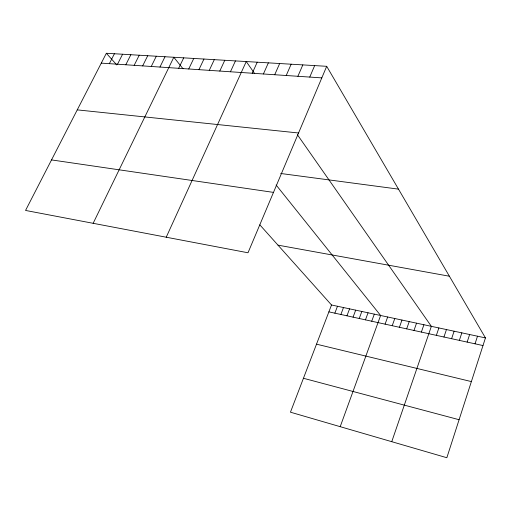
<?xml version="1.0" encoding="UTF-8"?>
<svg xmlns="http://www.w3.org/2000/svg" width="511" height="511" viewBox="0 0 511 511"><rect width="100%" height="100%" fill="white"/><g stroke="black" fill="none" stroke-linecap="round" stroke-linejoin="round"><path stroke-width="0.77" d="M326.695 66.309L248.001 252.773L25.55 210.443L106.345 53.272L326.695 66.309L485.45 337.905L446.844 457.728L290.452 412.192L331.518 304.984L259.844 224.866M475.032 343.82L477.504 336.206M467.15 342.095L469.635 334.526M459.344 340.39L461.835 332.859M451.609 338.697L454.113 331.205M443.944 337.024L446.461 329.569M436.349 335.363L438.872 327.947M391.752 441.689L431.361 326.337L297.402 134.719M421.371 332.086L423.913 324.747M413.987 330.47L416.535 323.169M406.667 328.867L409.222 321.604M399.41 327.283L401.972 320.052M392.218 325.711L394.792 318.519M385.09 324.153L387.67 316.999M340.205 426.679L380.618 315.485L276.106 184.988M371.714 321.227L374.308 314.137M365.448 319.854L368.048 312.802M359.233 318.5L361.839 311.474M353.069 317.146L355.682 310.151M346.95 315.811L349.569 308.848M340.882 314.482L343.501 307.552M334.858 313.166L337.484 306.261M309.762 77.078L314.661 65.593M297.9 76.286L302.819 64.897M286.217 75.507L291.155 64.207M274.72 74.734L279.67 63.524M263.401 73.98L268.364 62.859M252.249 73.233L257.225 62.195M166.235 237.213L246.251 61.55L254.695 73.629M230.442 71.77L235.443 60.911M219.781 71.061L224.789 60.279M209.28 70.358L214.294 59.659M198.932 69.662L203.953 59.046M188.731 68.979L193.765 58.439M178.678 68.308L183.717 57.845M93.149 223.307L173.81 57.264L183.072 68.825M159.956 67.056L165.002 56.74M151.25 66.475L156.302 56.223M142.658 65.9L147.717 55.718M134.176 65.331L139.235 55.214M125.795 64.769L130.861 54.722M117.524 64.214L122.589 54.23M109.354 63.671L114.419 53.744M101.28 63.128L321.809 77.889M77.25 109.871L298.552 132.994M280.692 173.485L398.491 189.14M51.522 159.917L273.481 192.392M277.984 245.146L449.399 276.227M331.518 304.984L485.45 337.905M328.88 311.857L482.984 345.557M316.507 344.171L471.372 381.589M303.445 378.274L459.089 419.716M106.345 53.272L116.77 64.916"/></g></svg>
